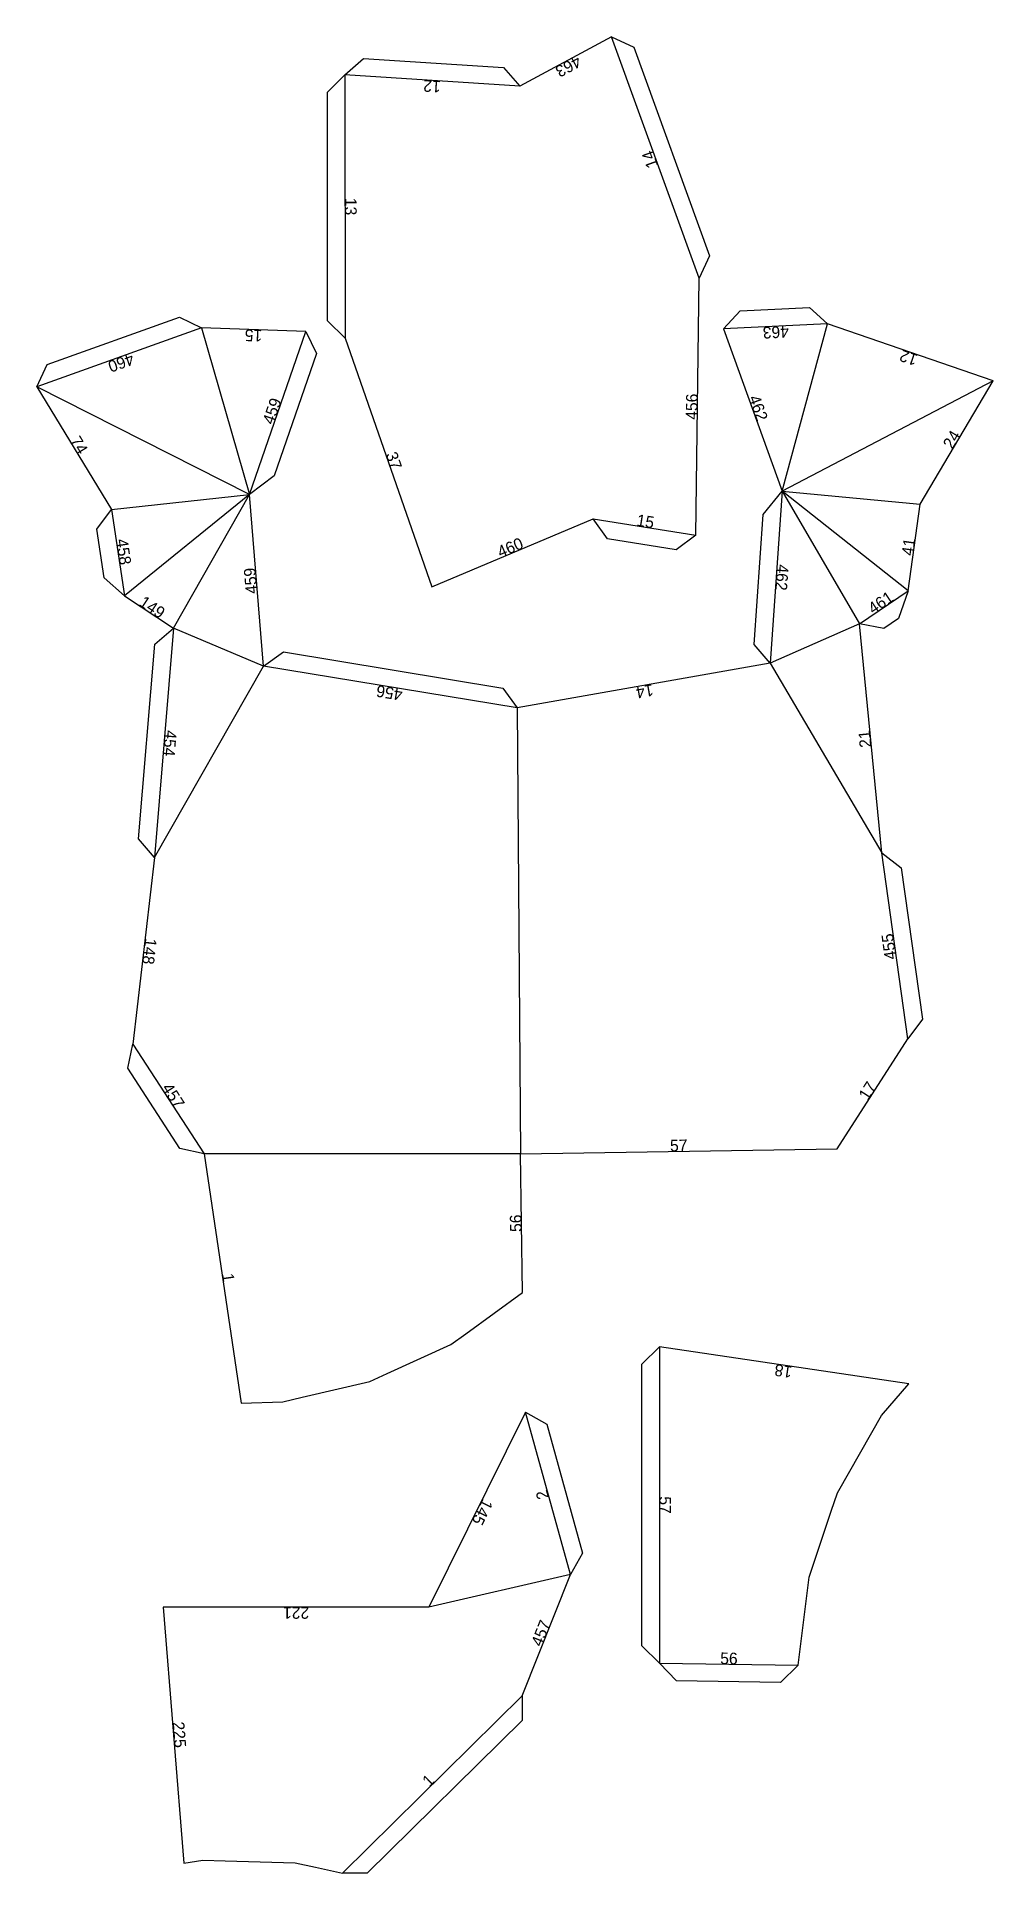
# Model space of a CAD drawing. Extents: x 608 to 883, y 46 to 573.
import ezdxf
from ezdxf.enums import TextEntityAlignment as Align

# ---------------------------------------------------------------- set-up
doc = ezdxf.new("R2010")
doc.units = 0

msp = doc.modelspace()

# ---------------------------------------------------------------- linework, layer by layer
at = {"layer": 'CutLine', "color": 8, "linetype": 'CONTINUOUS'}
for p, q in [((773.063267, 573.344497), (746.719621, 559.181493)), ((773.063267, 573.344497), (779.469238, 570.350581)), ((779.469238, 570.350581), (801.256829, 510.327834)), ((696.502838, 562.367913), (701.809432, 567.041248)), ((701.809432, 567.041248), (742.046286, 564.488087)), ((691.503112, 557.367638), (696.502838, 562.367913)), ((742.046286, 564.488087), (746.719621, 559.181493)), ((691.506714, 491.686621), (691.503112, 557.367638)), ((801.256829, 510.327834), (798.262913, 503.921863)), ((797.329959, 430.073005), (798.262913, 503.921863)), ((610.970521, 479.120129), (648.932958, 492.698657)), ((648.932958, 492.698657), (655.324799, 489.674692)), ((696.506989, 486.686895), (691.506714, 491.686621)), ((805.264353, 489.367796), (810.017749, 494.602796)), ((810.017749, 494.602796), (829.90415, 495.561646)), ((829.90415, 495.561646), (835.13915, 490.80825)), ((685.215946, 488.626958), (655.324799, 489.674692)), ((685.215946, 488.626958), (688.30777, 482.267664)), ((696.506989, 486.686895), (721.425135, 415.2257)), ((805.264353, 489.367796), (822.069873, 442.751014)), ((882.736002, 474.485926), (835.13915, 490.80825)), ((688.30777, 482.267664), (676.154679, 447.114991)), ((607.946555, 472.728287), (610.970521, 479.120129)), ((607.946555, 472.728287), (629.404084, 437.486617)), ((861.743451, 438.965317), (882.736002, 474.485926)), ((676.154679, 447.114991), (669.024487, 441.793354)), ((673.074769, 392.405652), (669.024487, 441.793354)), ((816.592281, 435.980366), (822.069873, 442.751014)), ((858.326148, 414.078284), (861.743451, 438.965317)), ((625.205149, 431.797246), (629.404084, 437.486617)), ((721.425135, 415.2257), (767.791722, 434.770983)), ((771.944292, 429.047683), (767.791722, 434.770983)), ((814.02391, 398.645716), (816.592281, 435.980366)), ((627.304477, 417.869244), (625.205149, 431.797246)), ((791.606658, 425.920435), (771.944292, 429.047683)), ((797.329959, 430.073005), (791.606658, 425.920435)), ((633.148143, 412.646641), (627.304477, 417.869244)), ((633.148143, 412.646641), (647.256123, 403.324645)), ((858.326148, 414.078284), (855.527132, 406.129551)), ((641.859085, 398.756059), (647.256123, 403.324645)), ((851.287898, 403.247692), (844.34189, 404.571694)), ((850.682892, 338.779278), (844.34189, 404.571694)), ((855.527132, 406.129551), (851.287898, 403.247692)), ((637.211689, 342.851619), (641.859085, 398.756059)), ((673.074769, 392.405652), (678.820241, 396.52749)), ((678.820241, 396.52749), (741.827706, 386.159818)), ((818.668965, 393.31435), (814.02391, 398.645716)), ((818.668965, 393.31435), (745.949544, 380.414346)), ((741.827706, 386.159818), (745.949544, 380.414346)), ((641.780274, 337.45458), (637.211689, 342.851619)), ((850.682892, 338.779278), (856.326535, 334.519079)), ((641.780274, 337.45458), (635.59035, 283.835234)), ((856.326535, 334.519079), (862.410294, 290.966487)), ((862.410294, 290.966487), (858.150095, 285.322844)), ((837.871538, 253.709485), (858.150095, 285.322844)), ((634.109327, 276.921004), (635.59035, 283.835234)), ((649.082311, 253.785135), (634.109327, 276.921004)), ((655.996541, 252.304113), (649.082311, 253.785135)), ((746.939469, 252.304113), (837.871538, 253.709485)), ((655.996541, 252.304113), (666.64405, 180.620058)), ((747.535874, 212.388527), (746.939469, 252.304113)), ((731.217761, 200.567245), (747.535874, 212.388527)), ((708.598512, 189.136211), (726.889368, 197.445733)), ((726.889368, 197.445733), (731.217761, 200.567245)), ((781.822166, 191.815268), (786.822166, 196.815268)), ((858.506221, 186.16776), (786.822166, 196.815268)), ((781.822166, 110.87234), (781.822166, 191.815268)), ((684.158004, 182.314087), (703.616426, 186.872859)), ((703.616426, 186.872859), (708.598512, 189.136211)), ((850.636404, 177.066543), (858.506221, 186.16776)), ((666.64405, 180.620058), (678.669009, 181.028114)), ((678.669009, 181.028114), (684.158004, 182.314087)), ((748.320293, 178.049202), (720.630735, 122.001892)), ((748.320293, 178.049202), (754.47517, 174.568184)), ((754.47517, 174.568184), (764.75737, 137.513795)), ((847.843498, 172.169353), (850.636404, 177.066543)), ((837.942688, 154.808866), (847.843498, 172.169353)), ((836.209232, 149.618578), (837.942688, 154.808866)), ((829.845168, 130.563337), (836.209232, 149.618578)), ((764.75737, 137.513795), (761.276352, 131.358918)), ((747.402537, 96.457033), (761.276352, 131.358918)), ((829.185454, 125.267716), (829.845168, 130.563337)), ((720.630735, 122.001892), (644.312329, 122.001892)), ((644.312329, 122.001892), (650.207959, 48.378104)), ((826.737616, 105.266926), (829.185454, 125.267716)), ((786.822166, 105.87234), (781.822166, 110.87234)), ((791.745763, 100.797086), (786.822166, 105.87234)), ((821.662363, 100.343329), (791.745763, 100.797086)), ((826.737616, 105.266926), (821.662363, 100.343329)), ((747.402537, 96.457033), (747.356329, 89.386116)), ((747.356329, 89.386116), (702.895293, 45.502412)), ((650.207959, 48.378104), (655.635053, 49.262305)), ((655.635053, 49.262305), (662.094037, 49.088592)), ((662.094037, 49.088592), (682.148581, 48.549212)), ((682.148581, 48.549212), (688.03634, 47.257383)), ((688.03634, 47.257383), (695.824376, 45.548621)), ((702.895293, 45.502412), (695.824376, 45.548621))]:
    msp.add_line(p, q, dxfattribs=at)
at = {"layer": 'MountainLine', "color": 5, "linetype": 'CONTINUOUS'}
for p, q in [((798.262913, 503.921863), (773.063267, 573.344497)), ((746.719621, 559.181493), (696.502838, 562.367913)), ((696.502838, 562.367913), (696.506989, 486.686895)), ((655.324799, 489.674692), (607.946555, 472.728287)), ((835.13915, 490.80825), (805.264353, 489.367796)), ((767.791722, 434.770983), (797.329959, 430.073005)), ((844.34189, 404.571694), (858.326148, 414.078284)), ((673.074769, 392.405652), (647.256123, 403.324645)), ((844.34189, 404.571694), (818.668965, 393.31435)), ((745.949544, 380.414346), (673.074769, 392.405652)), ((745.949544, 380.414346), (746.939469, 252.304113)), ((635.59035, 283.835234), (655.996541, 252.304113)), ((761.276352, 131.358918), (748.320293, 178.049202)), ((786.822166, 105.87234), (826.737616, 105.266926)), ((695.824376, 45.548621), (747.402537, 96.457033))]:
    msp.add_line(p, q, dxfattribs=at)
at = {"layer": 'ValleyLine', "color": 1, "linetype": 'CONTINUOUS'}
for p, q in [((655.324799, 489.674692), (669.024487, 441.793354)), ((669.024487, 441.793354), (685.215946, 488.626958)), ((822.069873, 442.751014), (835.13915, 490.80825)), ((669.024487, 441.793354), (607.946555, 472.728287)), ((882.736002, 474.485926), (822.069873, 442.751014)), ((629.404084, 437.486617), (669.024487, 441.793354)), ((669.024487, 441.793354), (633.148143, 412.646641)), ((647.256123, 403.324645), (669.024487, 441.793354)), ((822.069873, 442.751014), (818.668965, 393.31435)), ((822.069873, 442.751014), (861.743451, 438.965317)), ((822.069873, 442.751014), (844.34189, 404.571694)), ((858.326148, 414.078284), (822.069873, 442.751014)), ((629.404084, 437.486617), (633.148143, 412.646641)), ((647.256123, 403.324645), (641.780274, 337.45458)), ((641.780274, 337.45458), (673.074769, 392.405652)), ((818.668965, 393.31435), (850.682892, 338.779278)), ((858.150095, 285.322844), (850.682892, 338.779278)), ((746.939469, 252.304113), (655.996541, 252.304113)), ((786.822166, 196.815268), (786.822166, 105.87234)), ((761.276352, 131.358918), (720.630735, 122.001892))]:
    msp.add_line(p, q, dxfattribs=at)

# ---------------------------------------------------------------- texts
at = {"layer": 'Edge ID'}
for s, rotation, p in [('463', 208.263589, (759.891444, 566.262995)), ('12', 176.369262, (721.611229, 560.774703)), ('14', 109.950336, (785.66309, 538.63318)), ('13', -89.996857, (696.504913, 524.527404)), ('15', 177.992512, (670.270372, 489.150825)), ('463', 182.760457, (820.201752, 490.088023)), ('460', 199.681279, (631.635677, 481.20149)), ('12', 161.07169, (858.937576, 482.647088)), ('456', 89.276204, (797.796436, 466.997434)), ('462', -70.175581, (813.667113, 466.059405)), ('459', 70.92855, (677.120216, 465.210156)), ('24', 59.417067, (872.239727, 456.725622)), ('74', -58.664098, (618.67532, 455.107452)), ('37', -70.776603, (708.966062, 450.956297)), ('15', -9.037049, (782.56084, 432.421994)), ('458', -81.428493, (631.276114, 425.066629)), ('460', 22.857277, (744.608429, 424.998341)), ('41', 82.181462, (860.0348, 426.521801)), ('459', 94.688331, (671.049628, 417.099503)), ('462', 266.064638, (820.369419, 418.032682)), ('149', -33.455153, (640.202133, 407.985643)), ('461', 34.208122, (851.334019, 409.324989)), ('456', 170.655899, (709.512157, 386.409999)), ('14', 190.059293, (782.309255, 386.864348)), ('454', 265.247867, (644.518199, 370.389613)), ('21', 95.505102, (847.512391, 371.675486)), ('148', 263.414811, (638.685312, 310.644907)), ('455', 97.952056, (854.416493, 312.051061)), ('457', -57.090017, (645.793445, 268.069673)), ('17', 57.321642, (848.010817, 269.516165)), ('57', 0.885447, (792.405504, 253.006799)), ('56', 90.85603, (747.237672, 232.34632)), ('1', -81.551408, (661.320295, 216.462085)), ('18', 171.551408, (822.664194, 191.491514)), ('145', 243.708831, (734.475514, 150.025547)), ('2', 105.508771, (754.798322, 154.70406)), ('57', -90, (786.822166, 151.343804)), ('221', 180, (682.471532, 122.001892)), ('457', 68.321732, (754.339445, 113.907975)), ('56', -0.868962, (806.779891, 105.569633)), ('225', -85.42165, (647.260144, 85.189998)), ('1', 44.625578, (721.613457, 71.002827))]:
    msp.add_text(s, height=3.36, rotation=rotation, dxfattribs=at).set_placement(p, align=Align.CENTER)

doc.saveas('drawing.dxf')
